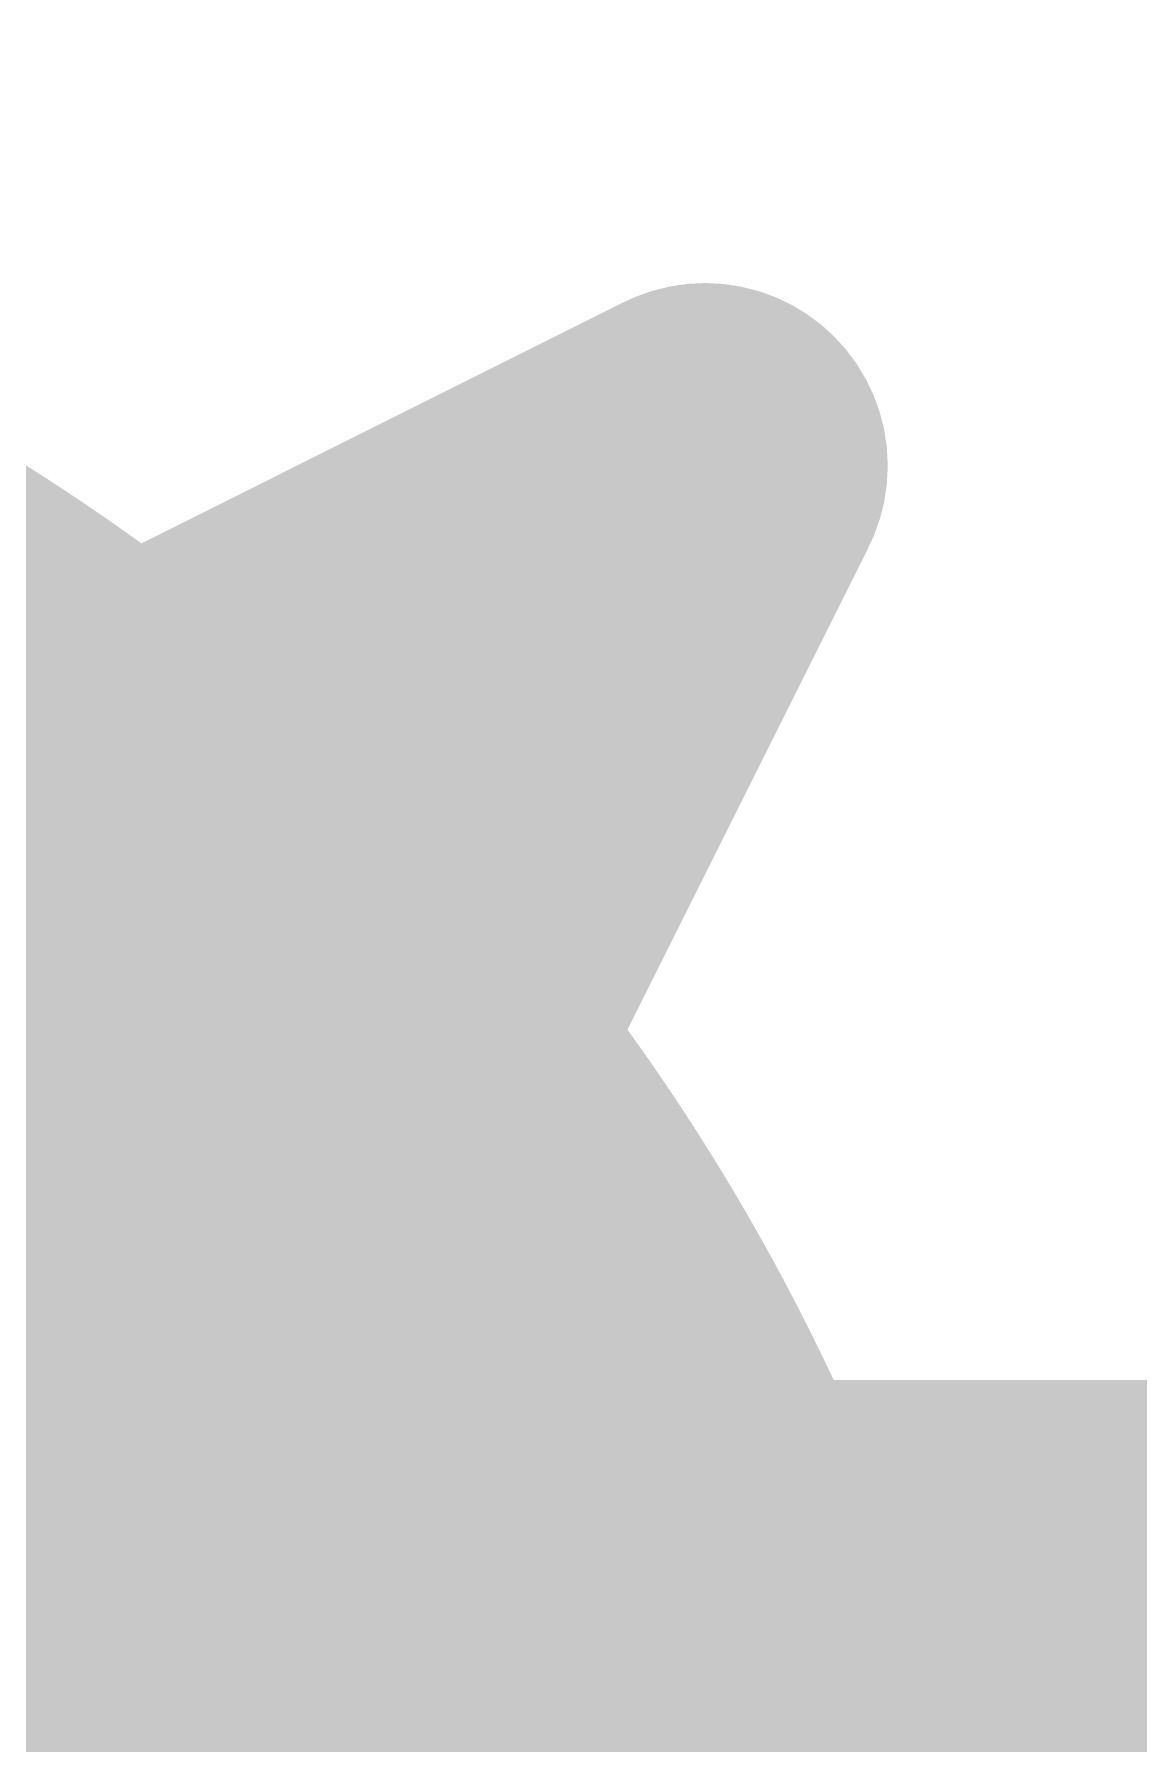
# Model space of a CAD drawing. Header units: inches. Extents: x -2 to 343, y -53 to 63.
# Drawn here: x 40.5381 to 40.6917, y -21.4238 to -21.1862 of the extents above; entities that cross this region are included whole.
import ezdxf

# ---------------------------------------------------------------- set-up
doc = ezdxf.new("R2010")
doc.units = ezdxf.units.IN
for name, color, linetype in [('Board Outline', 216, 'Continuous'), ('Bottom Layer', 5, 'Continuous'), ('Drill Drawing', 1, 'Continuous'), ('Top Layer', 1, 'Continuous')]:
    doc.layers.add(name, color=color, linetype=linetype)

msp = doc.modelspace()

# ---------------------------------------------------------------- hatches: boundary and pattern name
at = {"layer": 'Bottom Layer'}
h = msp.add_hatch(color=5, dxfattribs=at)
edge = h.paths.add_edge_path()
edge.add_arc((40.3774, -21.5002), 0.3, 0, 360)
at = {"layer": 'Top Layer'}
h = msp.add_hatch(color=1, dxfattribs=at)
edge = h.paths.add_edge_path()
edge.add_arc((40.3774, -21.5002), 0.3, 0, 360)

# ---------------------------------------------------------------- linework, layer by layer
at = {"layer": 'Board Outline'}
msp.add_lwpolyline([(49.77205, 6.34762, 0.254, 0.254, -0.6504), (32.11751, -53.05466, 0.254, 0.254, 0)], format="xyseb", dxfattribs=at)
at = {"layer": 'Drill Drawing'}
for points in [[(40.3774, -21.3732, 0.0508, 0.0508, 0), (40.6314, -21.2462, 0.0508, 0.0508, 0)], [(40.5044, -21.5002, 0.0508, 0.0508, 0), (40.6314, -21.2462, 0.0508, 0.0508, 0)]]:
    msp.add_lwpolyline(points, format="xyseb", dxfattribs=at)
msp.add_lwpolyline([(40.6187, -21.2462, 0.0254, 0.0254, 1), (40.6441, -21.2462, 0.0254, 0.0254, 1)], format="xyseb", close=True, dxfattribs=at)
msp.add_lwpolyline([(40.6187, -21.2462, 0.0254, 0.0254, 1), (40.6441, -21.2462, 0.0254, 0.0254, 1)], format="xyseb", close=True, dxfattribs=at)
at = {"layer": 'Top Layer'}
msp.add_lwpolyline([(40.3774, -21.5002, 0.254, 0.254, 0), (52.90056, -21.5002, 0.254, 0.254, 0)], format="xyseb", dxfattribs=at)

doc.saveas('drawing.dxf')
